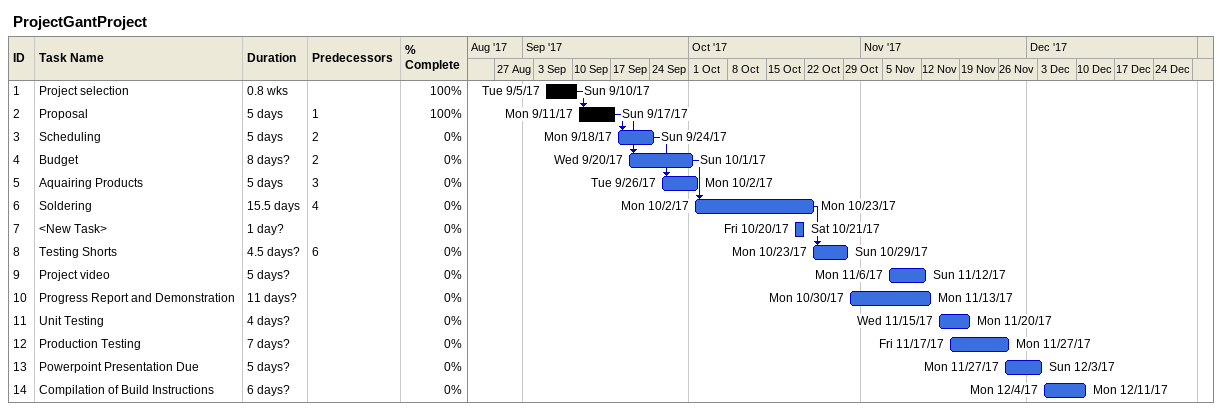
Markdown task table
ProjectGantProject

| ID | Task | Duration | Start | Finish | Predecessors | % complete |
|---|---|---|---|---|---|---|
| 1 | Project selection | 0.8w | 2017-09-05 | 2017-09-10 |  | 100 |
| 2 | Proposal | 5d | 2017-09-11 | 2017-09-17 | 1 | 100 |
| 3 | Scheduling | 5d | 2017-09-18 | 2017-09-24 | 2 | 0 |
| 4 | Budget | 8d? | 2017-09-20 | 2017-10-01 | 2 | 0 |
| 5 | Aquairing Products | 5d | 2017-09-26 | 2017-10-02 | 3 | 0 |
| 6 | Soldering | 15.5d | 2017-10-02 | 2017-10-23 | 4 | 0 |
| 7 | <New Task> | 1d? | 2017-10-20 | 2017-10-21 |  | 0 |
| 8 | Testing Shorts | 4.5d? | 2017-10-23 | 2017-10-29 | 6 | 0 |
| 9 | Project video | 5d? | 2017-11-06 | 2017-11-12 |  | 0 |
| 10 | Progress Report and Demonstration | 11d? | 2017-10-30 | 2017-11-13 |  | 0 |
| 11 | Unit Testing | 4d? | 2017-11-15 | 2017-11-20 |  | 0 |
| 12 | Production Testing | 7d? | 2017-11-17 | 2017-11-27 |  | 0 |
| 13 | Powerpoint Presentation Due | 5d? | 2017-11-27 | 2017-12-03 |  | 0 |
| 14 | Compilation of Build Instructions | 6d? | 2017-12-04 | 2017-12-11 |  | 0 |
